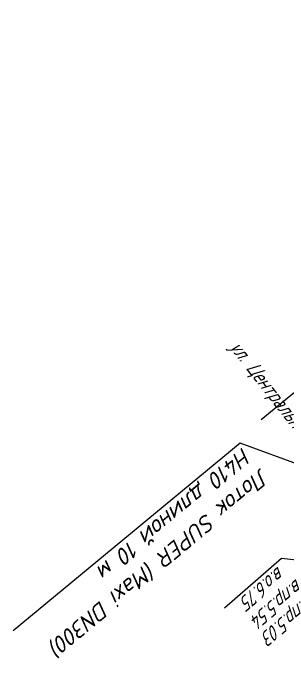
# Model space of a CAD drawing. Header units: millimetres. Extents: x -698 to 8131, y -704 to 4503.
# Drawn here: x 7623.2 to 7689.8, y -622.4 to -463.9 of the extents above; entities that cross this region are included whole.
import ezdxf
from ezdxf import colors
from ezdxf.entities.mleader import LeaderData, LeaderLine
from ezdxf.math import Vec2, Vec3

# ---------------------------------------------------------------- set-up
doc = ezdxf.new("R2010")
doc.units = ezdxf.units.MM
doc.linetypes.add('CONTI', pattern=[0])
doc.layers.add('NAD_MDEFAULT', color=7, linetype='CONTI')
doc.layers.add('Выноски', color=250, linetype='Continuous')
doc.styles.add('eskd', font='isocpeui.ttf', dxfattribs={"width": 1.2})
doc.styles.add('ГОСТ', font='isocpeui.ttf', dxfattribs={"height": 4})

msp = doc.modelspace()

# ---------------------------------------------------------------- linework, layer by layer
at = {"linetype": 'Continuous'}
msp.add_lwpolyline([(7717.64, -599.31), (7688.25, -596.12), (7674.42, -608.11)], dxfattribs=at)

# ---------------------------------------------------------------- texts
at = {"layer": 'NAD_MDEFAULT', "color": 7, "style": 'eskd', "oblique": 10, "width": 0.8}
for s, rotation, p in [('ул. Центральная', 308, (7675.55, -544.99)), ('в.о.6.75', 220, (7687.54, -597.86)), ('в.пр.5.54', 220, (7691.92, -600.88)), ('н.пр.5.03', 220, (7694.58, -604.8))]:
    msp.add_text(s, height=3.5, rotation=rotation, dxfattribs=at).set_placement(p)

# ---------------------------------------------------------------- leaders
at = {"layer": 'Выноски', "linetype": 'Continuous'}
ml = msp.add_multileader_mtext('Standard', dxfattribs=at)
ml.set_content('металл. труба, {\\Fgost|c204;%%C} 0,5м, L-15,0м', color=256, style='ГОСТ')
ml.set_leader_properties()
ml.build(insert=Vec2(0, 0))
ml.multileader.update_dxf_attribs({"text_left_attachment_type": 5, "text_right_attachment_type": 5, "dogleg_length": 0, "arrow_head_size": 0.18})
ctx = ml.context
ctx.base_point, ctx.arrow_head_size, ctx.landing_gap_size, ctx.plane_origin, ctx.plane_x_axis, ctx.plane_y_axis = Vec3(7824.94, -445.48), 0.18, 0, Vec3(7723.71, -446.2), Vec3(-0.770857, -0.637008), Vec3(0.637008, -0.770857)
ctx.left_attachment, ctx.right_attachment, ctx.text_align_type = 5, 5, 2
notes = []
notes.append((ctx, [(1, (1, 1, 0), (7744.77, -511.72), (0.770857, 0.637008), 0, [(0, [(7762.15, -563.09)], 0, [])])]))
ctx.mtext.insert, ctx.mtext.text_direction, ctx.mtext.rotation, ctx.mtext.alignment, ctx.mtext.flow_direction = Vec3(7748.05, -515.69), Vec3(-0.770857, -0.637008), 3.832203, 3, 5
ml = msp.add_multileader_mtext('Standard', dxfattribs=at)
ml.set_content('Лоток SUPER (Maxi DN300) \\PH410 длиной 10 м', color=256, style='ГОСТ')
ml.set_leader_properties()
ml.build(insert=Vec2(0, 0))
ml.multileader.update_dxf_attribs({"text_left_attachment_type": 5, "text_right_attachment_type": 5, "dogleg_length": 0, "arrow_head_size": 0.18})
ctx = ml.context
ctx.base_point, ctx.arrow_head_size, ctx.landing_gap_size, ctx.plane_origin, ctx.plane_x_axis, ctx.plane_y_axis = Vec3(7678.21, -568.12), 0.18, 0, Vec3(7614.23, -564.86), Vec3(-0.770857, -0.637008), Vec3(0.637008, -0.770857)
ctx.left_attachment, ctx.right_attachment = 5, 5
notes.append((ctx, [(0, (1, 1, 0), (7678.21, -568.12), (-0.770857, -0.637008), 0, [(0, [(7733.46, -588.46)], 0, [])])]))
ctx.mtext.insert, ctx.mtext.text_direction, ctx.mtext.rotation, ctx.mtext.flow_direction = Vec3(7685.7, -577.19), Vec3(-0.770857, -0.637008), 3.832203, 5
ml = msp.add_multileader_mtext('Standard', dxfattribs=at)
ml.set_content('Граница работа по примыканию', color=256, style='ГОСТ')
ml.set_leader_properties()
ml.build(insert=Vec2(0, 0))
ml.multileader.update_dxf_attribs({"text_left_attachment_type": 5, "text_right_attachment_type": 5, "dogleg_length": 0, "arrow_head_size": 0.18})
ctx = ml.context
ctx.base_point, ctx.char_height, ctx.arrow_head_size, ctx.landing_gap_size, ctx.plane_origin, ctx.plane_x_axis, ctx.plane_y_axis = Vec3(7763.63, -631.96), 5, 0.18, 0, Vec3(7832.71, -692.14), Vec3(-0.756333, -0.654187), Vec3(0.654187, -0.756333)
ctx.left_attachment, ctx.right_attachment = 5, 5
notes.append((ctx, [(0, (1, 1, 0), (7763.63, -631.96), (-0.756333, -0.654187), 0, [(0, [(7728.8, -607.88)], 0, [])])]))
ctx.mtext.insert, ctx.mtext.text_direction, ctx.mtext.rotation, ctx.mtext.flow_direction = Vec3(7767.84, -636.82), Vec3(-0.756333, -0.654187), 3.8547, 5
for ctx, leaders in notes:
    for number, flags, end, landing, length, lines in leaders:
        leader = LeaderData()
        leader.index, (leader.has_last_leader_line, leader.has_dogleg_vector, leader.attachment_direction) = number, flags
        leader.last_leader_point, leader.dogleg_vector, leader.dogleg_length = Vec3(end), Vec3(landing), length
        for number, points, colour, breaks in lines:
            line = LeaderLine()
            line.index, line.vertices, line.color, line.breaks = number, Vec3.list(points), colors.encode_raw_color(colour), breaks
            leader.lines.append(line)
        ctx.leaders.append(leader)

doc.saveas('drawing.dxf')
